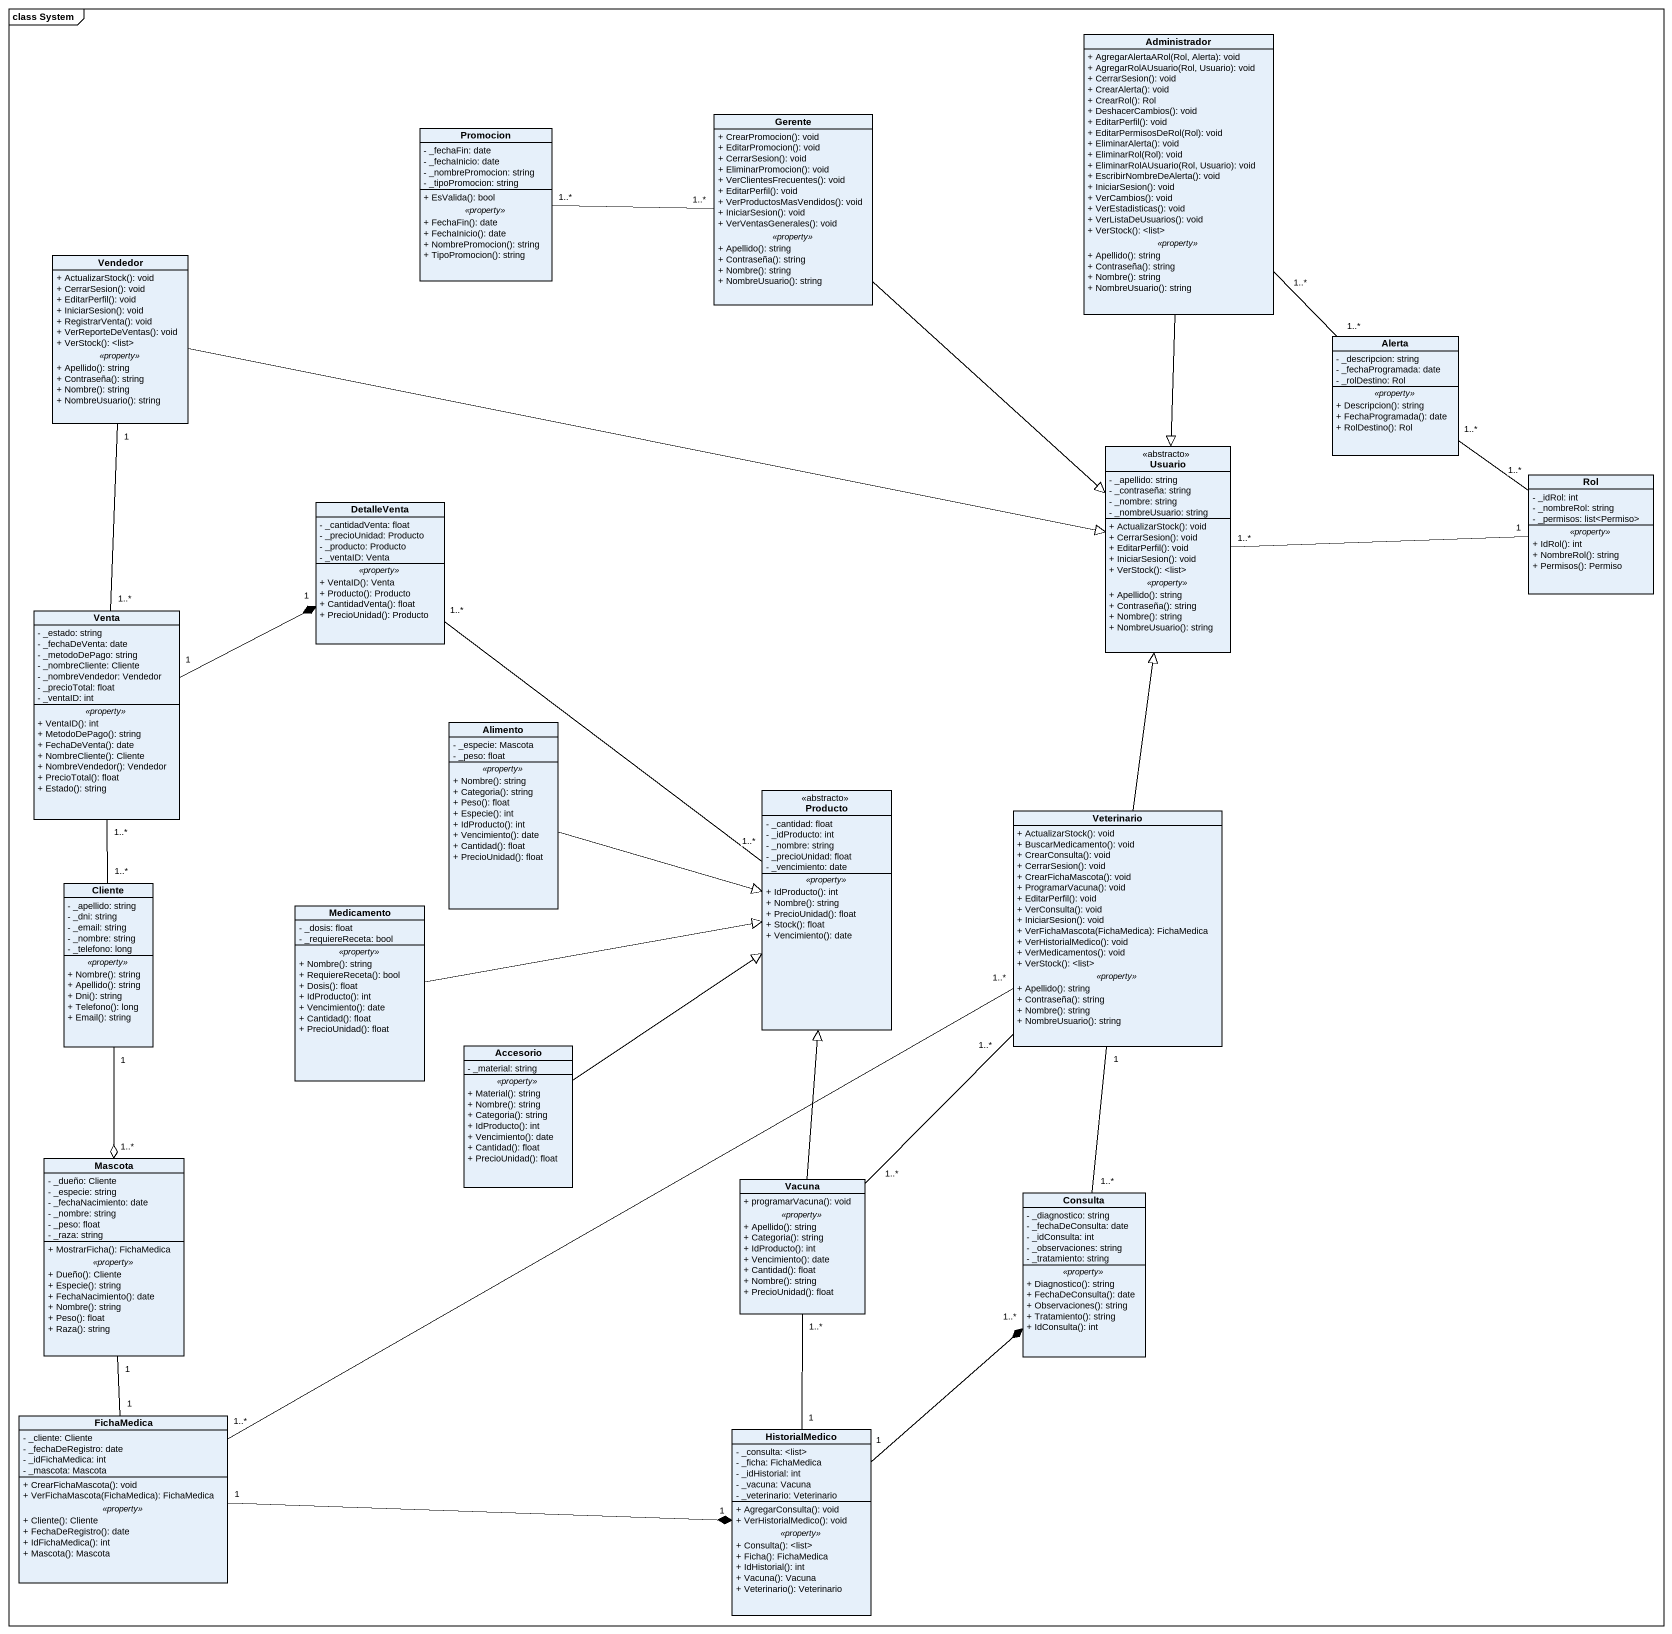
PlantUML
@startuml
mainframe class System
hide circle
hide empty members
skinparam classAttributeIconSize 0
class Administrador {
  + AgregarAlertaARol(Rol, Alerta): void
  + AgregarRolAUsuario(Rol, Usuario): void
  + CerrarSesion(): void
  + CrearAlerta(): void
  + CrearRol(): Rol
  + DeshacerCambios(): void
  + EditarPerfil(): void
  + EditarPermisosDeRol(Rol): void
  + EliminarAlerta(): void
  + EliminarRol(Rol): void
  + EliminarRolAUsuario(Rol, Usuario): void
  + EscribirNombreDeAlerta(): void
  + IniciarSesion(): void
  + VerCambios(): void
  + VerEstadisticas(): void
  + VerListaDeUsuarios(): void
  + VerStock(): <list>
  .. <<property>> ..
  + Apellido(): string
  + Contraseña(): string
  + Nombre(): string
  + NombreUsuario(): string
}
class Gerente {
  + CrearPromocion(): void
  + EditarPromocion(): void
  + CerrarSesion(): void
  + EliminarPromocion(): void
  + VerClientesFrecuentes(): void
  + EditarPerfil(): void
  + VerProductosMasVendidos(): void
  + IniciarSesion(): void
  + VerVentasGenerales(): void
  .. <<property>> ..
  + Apellido(): string
  + Contraseña(): string
  + Nombre(): string
  + NombreUsuario(): string
}
class Promocion {
  - _fechaFin: date
  - _fechaInicio: date
  - _nombrePromocion: string
  - _tipoPromocion: string
  --
  + EsValida(): bool
  .. <<property>> ..
  + FechaFin(): date
  + FechaInicio(): date
  + NombrePromocion(): string
  + TipoPromocion(): string
}
class Vendedor {
  + ActualizarStock(): void
  + CerrarSesion(): void
  + EditarPerfil(): void
  + IniciarSesion(): void
  + RegistrarVenta(): void
  + VerReporteDeVentas(): void
  + VerStock(): <list>
  .. <<property>> ..
  + Apellido(): string
  + Contraseña(): string
  + Nombre(): string
  + NombreUsuario(): string
}
class Alerta {
  - _descripcion: string
  - _fechaProgramada: date
  - _rolDestino: Rol
  .. <<property>> ..
  + Descripcion(): string
  + FechaProgramada(): date
  + RolDestino(): Rol
}
class Usuario <<abstracto>> {
  - _apellido: string
  - _contraseña: string
  - _nombre: string
  - _nombreUsuario: string
  --
  + ActualizarStock(): void
  + CerrarSesion(): void
  + EditarPerfil(): void
  + IniciarSesion(): void
  + VerStock(): <list>
  .. <<property>> ..
  + Apellido(): string
  + Contraseña(): string
  + Nombre(): string
  + NombreUsuario(): string
}
class DetalleVenta {
  - _cantidadVenta: float
  - _precioUnidad: Producto
  - _producto: Producto
  - _ventaID: Venta
  .. <<property>> ..
  + VentaID(): Venta
  + Producto(): Producto
  + CantidadVenta(): float
  + PrecioUnidad(): Producto
}
class Rol {
  - _idRol: int
  - _nombreRol: string
  - _permisos: list<Permiso>
  .. <<property>> ..
  + IdRol(): int
  + NombreRol(): string
  + Permisos(): Permiso
}
class Venta {
  - _estado: string
  - _fechaDeVenta: date
  - _metodoDePago: string
  - _nombreCliente: Cliente
  - _nombreVendedor: Vendedor
  - _precioTotal: float
  - _ventaID: int
  .. <<property>> ..
  + VentaID(): int
  + MetodoDePago(): string
  + FechaDeVenta(): date
  + NombreCliente(): Cliente
  + NombreVendedor(): Vendedor
  + PrecioTotal(): float
  + Estado(): string
}
class Alimento {
  - _especie: Mascota
  - _peso: float
  .. <<property>> ..
  + Nombre(): string
  + Categoria(): string
  + Peso(): float
  + Especie(): int
  + IdProducto(): int
  + Vencimiento(): date
  + Cantidad(): float
  + PrecioUnidad(): float
}
class Producto <<abstracto>> {
  - _cantidad: float
  - _idProducto: int
  - _nombre: string
  - _precioUnidad: float
  - _vencimiento: date
  .. <<property>> ..
  + IdProducto(): int
  + Nombre(): string
  + PrecioUnidad(): float
  + Stock(): float
  + Vencimiento(): date
}
class Veterinario {
  + ActualizarStock(): void
  + BuscarMedicamento(): void
  + CrearConsulta(): void
  + CerrarSesion(): void
  + CrearFichaMascota(): void
  + ProgramarVacuna(): void
  + EditarPerfil(): void
  + VerConsulta(): void
  + IniciarSesion(): void
  + VerFichaMascota(FichaMedica): FichaMedica
  + VerHistorialMedico(): void
  + VerMedicamentos(): void
  + VerStock(): <list>
  .. <<property>> ..
  + Apellido(): string
  + Contraseña(): string
  + Nombre(): string
  + NombreUsuario(): string
}
class Cliente {
  - _apellido: string
  - _dni: string
  - _email: string
  - _nombre: string
  - _telefono: long
  .. <<property>> ..
  + Nombre(): string
  + Apellido(): string
  + Dni(): string
  + Telefono(): long
  + Email(): string
}
class Medicamento {
  - _dosis: float
  - _requiereReceta: bool
  .. <<property>> ..
  + Nombre(): string
  + RequiereReceta(): bool
  + Dosis(): float
  + IdProducto(): int
  + Vencimiento(): date
  + Cantidad(): float
  + PrecioUnidad(): float
}
class Accesorio {
  - _material: string
  .. <<property>> ..
  + Material(): string
  + Nombre(): string
  + Categoria(): string
  + IdProducto(): int
  + Vencimiento(): date
  + Cantidad(): float
  + PrecioUnidad(): float
}
class Mascota {
  - _dueño: Cliente
  - _especie: string
  - _fechaNacimiento: date
  - _nombre: string
  - _peso: float
  - _raza: string
  --
  + MostrarFicha(): FichaMedica
  .. <<property>> ..
  + Dueño(): Cliente
  + Especie(): string
  + FechaNacimiento(): date
  + Nombre(): string
  + Peso(): float
  + Raza(): string
}
class Vacuna {
  + programarVacuna(): void
  .. <<property>> ..
  + Apellido(): string
  + Categoria(): string
  + IdProducto(): int
  + Vencimiento(): date
  + Cantidad(): float
  + Nombre(): string
  + PrecioUnidad(): float
}
class Consulta {
  - _diagnostico: string
  - _fechaDeConsulta: date
  - _idConsulta: int
  - _observaciones: string
  - _tratamiento: string
  .. <<property>> ..
  + Diagnostico(): string
  + FechaDeConsulta(): date
  + Observaciones(): string
  + Tratamiento(): string
  + IdConsulta(): int
}
class FichaMedica {
  - _cliente: Cliente
  - _fechaDeRegistro: date
  - _idFichaMedica: int
  - _mascota: Mascota
  --
  + CrearFichaMascota(): void
  + VerFichaMascota(FichaMedica): FichaMedica
  .. <<property>> ..
  + Cliente(): Cliente
  + FechaDeRegistro(): date
  + IdFichaMedica(): int
  + Mascota(): Mascota
}
class HistorialMedico {
  - _consulta: <list>
  - _ficha: FichaMedica
  - _idHistorial: int
  - _vacuna: Vacuna
  - _veterinario: Veterinario
  --
  + AgregarConsulta(): void
  + VerHistorialMedico(): void
  .. <<property>> ..
  + Consulta(): <list>
  + Ficha(): FichaMedica
  + IdHistorial(): int
  + Vacuna(): Vacuna
  + Veterinario(): Veterinario
}
Administrador "1..*" -- "1..*" Alerta
Administrador --|> Usuario
Gerente "1..*" -left- "1..*" Promocion
Gerente --|> Usuario
Vendedor -right-|> Usuario
Vendedor "1" -- "1..*" Venta
Alerta "1..*" -- "1..*" Rol
DetalleVenta "1..*" -- "1..*" Producto
Rol "1" -left- "1..*" Usuario
Venta "1" -right-* "1" DetalleVenta
Alimento -right-|> Producto
Veterinario -up-|> Usuario
Veterinario "1" -- "1..*" Consulta
Veterinario "1..*" -left- "1..*" FichaMedica
Cliente "1..*" -up- "1..*" Venta
Cliente "1" --o "1..*" Mascota
Medicamento -right-|> Producto
Accesorio -up-|> Producto
Vacuna -up-|> Producto
Vacuna "1..*" -up- "1..*" Veterinario
Vacuna "1..*" -- "1" HistorialMedico
FichaMedica "1" -up- "1" Mascota
FichaMedica "1" -right-* "1" HistorialMedico
HistorialMedico "1" -up-* "1..*" Consulta
@enduml
